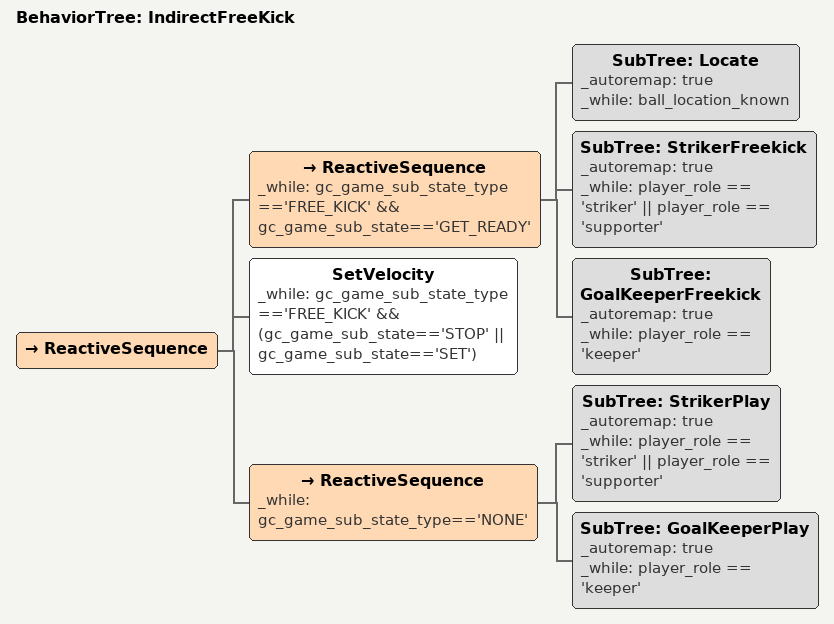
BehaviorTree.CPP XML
<root BTCPP_format="4">
    <BehaviorTree ID="IndirectFreeKick">
        <ReactiveSequence>
            <ReactiveSequence _while="gc_game_sub_state_type=='FREE_KICK' &amp;&amp; gc_game_sub_state=='GET_READY'">
                <SubTree ID="Locate" _autoremap="true" _while="ball_location_known" />
                <SubTree ID="StrikerFreekick" _autoremap="true"
                    _while="player_role == 'striker' || player_role == 'supporter'" />
                <SubTree ID="GoalKeeperFreekick" _autoremap="true"
                    _while="player_role == 'keeper'" />
            </ReactiveSequence>
            <SetVelocity _while="gc_game_sub_state_type=='FREE_KICK' &amp;&amp; (gc_game_sub_state=='STOP' || gc_game_sub_state=='SET')" />
            <ReactiveSequence _while="gc_game_sub_state_type=='NONE'">
                <SubTree ID="StrikerPlay" _autoremap="true"
                    _while="player_role == 'striker' || player_role == 'supporter'" />
                <SubTree ID="GoalKeeperPlay" _autoremap="true"
                    _while="player_role == 'keeper'" />
            </ReactiveSequence>
        </ReactiveSequence>
    </BehaviorTree>
</root>
